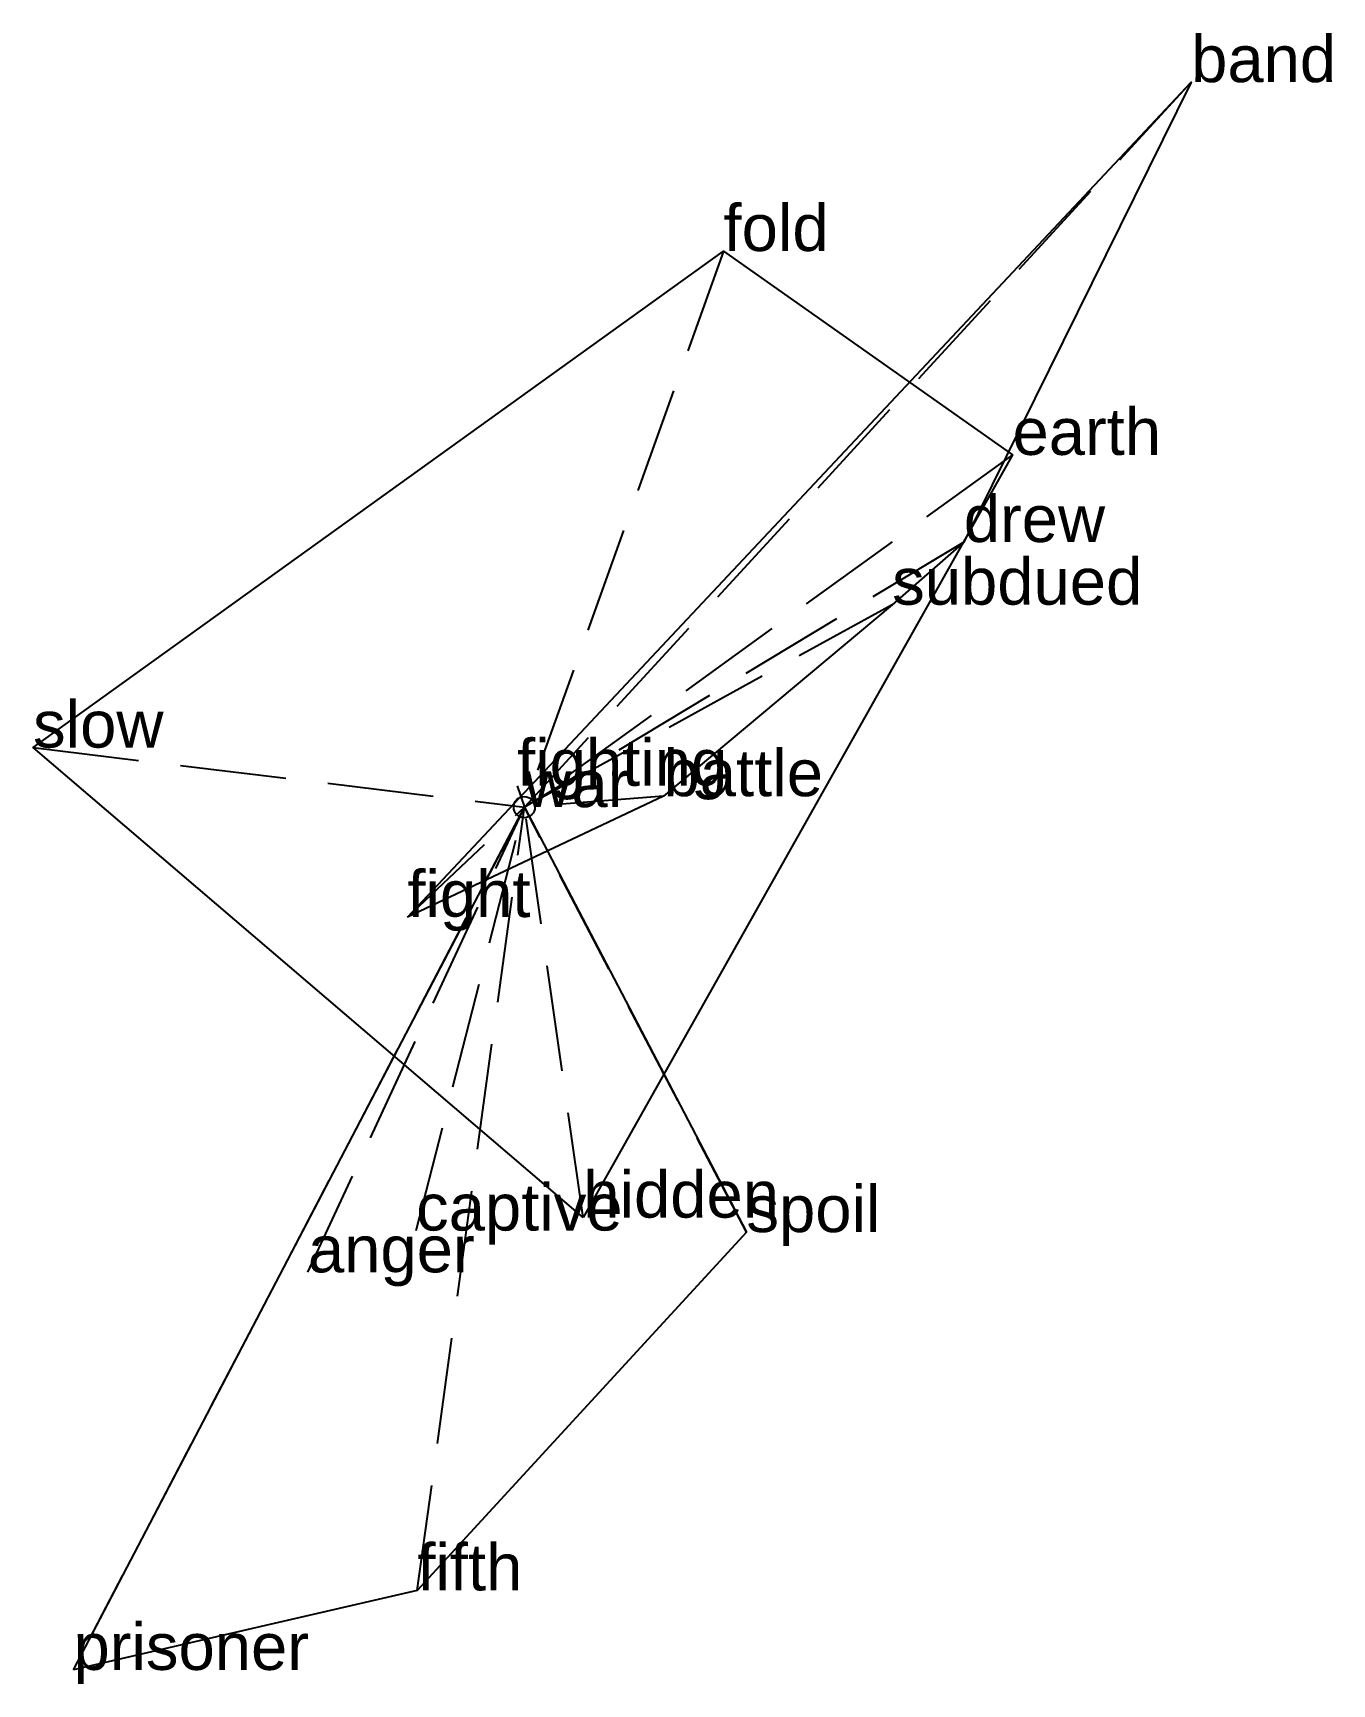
# Model space of a CAD drawing. Extents: x -1.16 to 1.9, y -2.07 to 1.83.
import ezdxf

# ---------------------------------------------------------------- set-up
doc = ezdxf.new("R2010")
doc.units = 0
doc.linetypes.add('DASHED2', pattern=[0.3, 0.25, -0.05])
for name, color, linetype in [('TEXT_nt', 1, 'CONTINUOUS'), ('TEXT_ot', 1, 'CONTINUOUS'), ('TEXT_q', 1, 'CONTINUOUS')]:
    doc.layers.add(name, color=color, linetype=linetype)
doc.styles.get("Standard").update_dxf_attribs({"font": 'arial.ttf'})

# ---------------------------------------------------------------- blocks, each defined once
blk = doc.blocks.new('ot-war')
at = {"layer": 'LINES_ot', "linetype": 'DASHED2'}
for p in [(1.5715, 1.7096), (1.0357, 0.6251), (0.8669, 0.4774), (-0.2758, -0.2593), (0.3281, 0.0258), (0, 0)]:
    blk.add_line(p, (0, 0), dxfattribs=at)
at = {"layer": 'ORIGIN_ot'}
blk.add_circle((0, 0), 0.025, dxfattribs=at)
at = {"layer": 'TEXT_ot'}
for s, p in [('band', (1.5715, 1.7096)), ('drew', (1.0357, 0.6251)), ('subdued', (0.8669, 0.4774)), ('battle', (0.3281, 0.0258)), ('war', (0, 0)), ('fight', (-0.2758, -0.2593))]:
    blk.add_text(s, height=0.11, dxfattribs=at).set_placement(p)
blk = doc.blocks.new('nt-war')
at = {"layer": 'LINES_nt', "linetype": 'DASHED2'}
for p in [(0.4694, 1.3114), (1.1505, 0.8306), (-1.158, 0.1404), (-0.0172, 0.0502), (0, 0), (0.1388, -0.9681)]:
    blk.add_line(p, (0, 0), dxfattribs=at)
at = {"layer": 'ORIGIN_nt'}
blk.add_circle((0, 0), 0.025, dxfattribs=at)
at = {"layer": 'TEXT_nt'}
for s, p in [('fold', (0.4694, 1.3114)), ('earth', (1.1505, 0.8306)), ('slow', (-1.158, 0.1404)), ('fighting', (-0.0172, 0.0502)), ('war', (0, 0)), ('hidden', (0.1388, -0.9681))]:
    blk.add_text(s, height=0.11, dxfattribs=at).set_placement(p)
blk = doc.blocks.new('q-war')
at = {"layer": 'LINES_q', "linetype": 'DASHED2'}
for p in [(-1.0627, -2.0347), (-0.5101, -1.0971), (-0.2552, -0.9985), (-0.2523, -1.8472), (0, 0), (0.5234, -1.0022)]:
    blk.add_line(p, (0, 0), dxfattribs=at)
at = {"layer": 'ORIGIN_q'}
blk.add_circle((0, 0), 0.025, dxfattribs=at)
at = {"layer": 'TEXT_q'}
for s, p in [('war', (0, 0)), ('captive', (-0.2552, -0.9985)), ('spoil', (0.5234, -1.0022)), ('anger', (-0.5101, -1.0971)), ('fifth', (-0.2523, -1.8472)), ('prisoner', (-1.0627, -2.0347))]:
    blk.add_text(s, height=0.11, dxfattribs=at).set_placement(p)

msp = doc.modelspace()

# ---------------------------------------------------------------- linework, layer by layer
at = {"layer": 'OUTLINE_nt', "linetype": 'CONTINUOUS'}
msp.add_polyline3d([(0.1388, -0.9681, 0), (-1.158, 0.1404, 0), (0.4694, 1.3114, 0), (1.1505, 0.8306, 0), (0.1388, -0.9681, 0)], close=True, dxfattribs=at)
at = {"layer": 'OUTLINE_ot', "linetype": 'CONTINUOUS'}
msp.add_polyline3d([(-0.2758, -0.2593, 0), (1.5715, 1.7096, 0), (1.0357, 0.6251, 0), (0.8669, 0.4774, 0), (0.3281, 0.0258, 0), (-0.2758, -0.2593, 0)], close=True, dxfattribs=at)
at = {"layer": 'OUTLINE_q', "linetype": 'CONTINUOUS'}
msp.add_polyline3d([(-1.0627, -2.0347, 0), (0, 0, 0), (0.5234, -1.0022, 0), (-0.2523, -1.8472, 0), (-1.0627, -2.0347, 0)], close=True, dxfattribs=at)

# ---------------------------------------------------------------- block references
for name in ['ot-war', 'nt-war', 'q-war']:
    msp.add_blockref(name, (0, 0))

doc.saveas('drawing.dxf')
